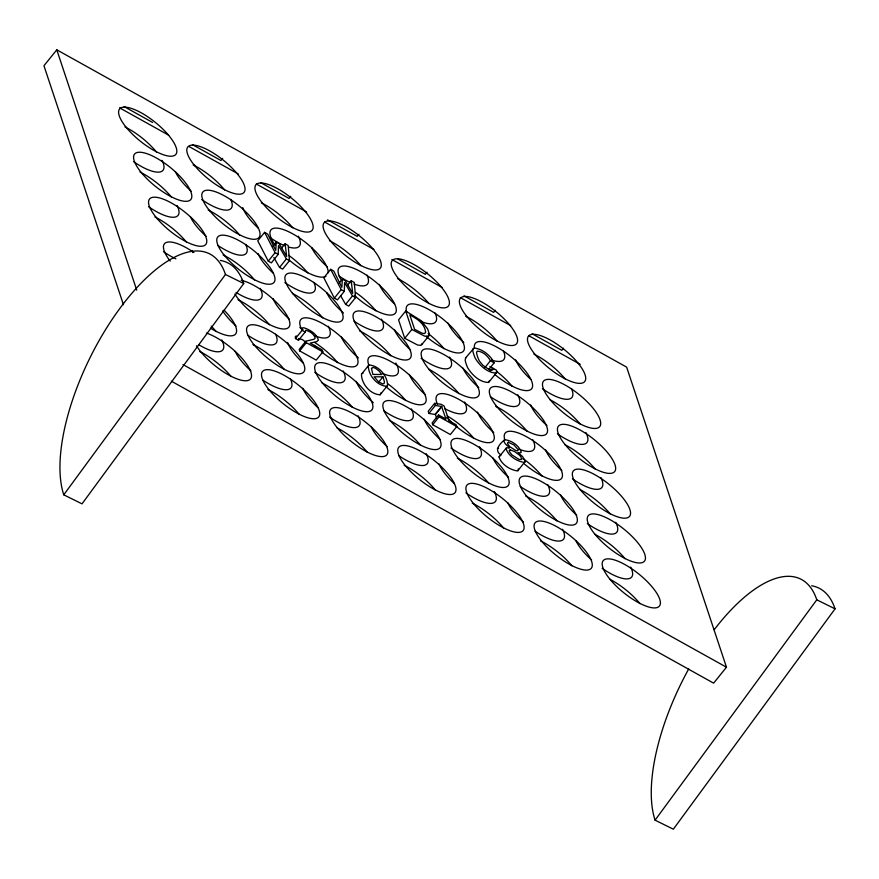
<?xml version="1.0" encoding="UTF-8"?>
<svg xmlns="http://www.w3.org/2000/svg" width="879" height="879" viewBox="0 0 879 879"><rect width="100%" height="100%" fill="white"/><g stroke="black" fill="none" stroke-linecap="round" stroke-linejoin="round"><path stroke-width="1.32" d="M289.477 260.656L288.213 245.505L285.093 243.769L286.664 256.448L279.225 243.802L276.27 242.164L275.764 250.372L267.699 234.089L264.579 232.353L257.745 240.835L268.271 261.14L271.369 262.865L278.203 254.372L278.522 245.593L286.378 258.931L289.477 260.656L282.642 269.139L279.544 267.414L273.819 257.514M355.566 297.629L354.292 282.478L351.182 280.742L352.743 293.421L345.304 280.775L342.349 279.137L341.843 287.345L333.778 271.062L330.669 269.326L323.824 277.808L334.35 298.113L337.448 299.838L344.293 291.356L344.612 282.577L352.468 295.904L355.566 297.629L348.721 306.112L345.623 304.387L340.536 295.586M489.054 369.136L494.141 362.829C490.46 355.248 482.439 348.952 474.067 347.985L465.584 357.951L465.156 360.28A80.527 26.777 38.9 0 0 467.606 367.631C471.902 374.904 479.791 382.332 488.548 382.475L489.229 380.959M489.076 381.882L496.701 372.432L496.58 370.235L492.877 368.18L491.185 370.279M380.915 392.847L380.135 394.77C370.466 394.517 361.379 383.859 361.478 374.256L368.905 365.016C378.563 365.268 387.672 375.926 387.562 385.529L380.135 394.77M504.227 440.082C502.348 444.258 514.984 449.652 506.579 447.675L499.041 456.904C501.316 464.442 510.128 470.023 517.687 470.968L525.279 461.332L522.587 456.553L518.006 452.542L519.676 453.015L521.269 452.235C519.181 445.554 511.479 440.39 504.7 439.687C499.887 443.73 493.438 450.444 501.085 455.003M518.225 470.562L518.225 468.859M421.634 344.788L428.765 335.954L429.106 333.317L427.666 328.988L421.261 320.736L405.702 311.012L398.572 319.857L404.714 338.316L417.602 345.018L420.755 345.359L422.041 343.722M473.21 348.491L472.781 350.82A80.527 26.777 38.9 0 0 475.22 358.171C479.516 365.444 487.405 372.883 496.163 373.026L496.701 372.432M63.76 494.822L225.474 274.479L243.736 283.521L82.022 503.854L63.76 494.822A146.046 60.893 -63.7 0 1 119.445 308.979A146.046 60.893 -63.7 0 1 225.474 274.479M655.075 820.162L816.789 599.819L835.05 608.85L673.336 829.194L655.075 820.162A146.046 60.893 -63.7 0 1 688.718 668.93M368.905 365.016L368.334 365.763C368.224 375.366 377.311 386.024 386.98 386.277M171.372 381.189L713.627 683.148L726.472 667.216L626.639 367.136L56.783 49.806L43.95 65.738L123.467 304.76M222.629 158.363L220.915 160.494L192.446 144.639M290.773 196.314L289.059 198.434L260.591 182.579M272.853 246.406L276.27 242.164M268.271 261.14L275.105 252.647L264.579 232.353M281.676 248.01L285.093 243.769M279.544 267.414L286.378 258.931M358.929 234.264L357.215 236.385L327.559 219.871M338.931 283.379L342.349 279.137M295.454 338.547L302.09 330.317L301.969 328.493A9.35 3.109 38.9 0 1 304.101 327.834C309.957 329.812 316.682 333.767 318.374 340.085L316.803 341.59L310.177 343.107L322.208 349.974L322.846 351.875L316.209 360.104L299.684 350.908L299.201 349.457L305.837 341.228L314.034 339.239L315.198 338.118C314.111 333.998 309.694 331.119 305.705 330.284L305.167 332.031L298.53 340.261L295.454 338.547L295.344 336.723A9.35 3.109 38.9 0 1 296.487 336.02M334.35 298.113L341.195 289.63L330.669 269.326M347.754 284.994L351.182 280.742M299.684 350.908L306.321 342.678L305.837 341.228M345.623 304.387L352.468 295.904M427.062 272.204L425.359 274.336L398.077 259.14M404.714 338.316L411.844 329.482L405.702 311.012M378.684 382.134L382.969 376.827L384.442 381.849L384.101 383.541L382.75 383.925L378.563 381.816L374.135 376.816L382.969 376.827M495.371 310.243L493.657 312.364L464.013 295.86M428.93 413.438L435.347 405.472L441.555 406.428L446.005 419.118L438.544 414.965L432.127 422.931L432.721 424.722L450.345 434.534L456.761 426.568L456.168 424.777L449.059 420.821L444.115 405.977L441.082 404.285L434.622 403.307L428.205 411.273L428.93 413.438L435.424 414.547L436.665 418.305M435.138 414.383L441.555 406.428M435.424 414.547L441.84 406.581M432.721 424.722L439.137 416.756L438.544 414.965M484.483 368.114L490.416 360.753C487.856 356.017 482.857 351.38 477.297 351.106L476.539 352.281A52.564 17.47 38.9 0 0 479.505 361.203L482.835 365.214L487.614 368.598L492.031 370.158L492.932 369.609L492.877 368.18M563.516 348.194L561.802 350.314L532.147 333.8M499.041 456.904L499.711 456.19M497.36 448.598L498.613 448.081M525.093 462.035L524.543 462.453C516.995 461.508 508.172 455.926 505.908 448.378M428.765 335.954L424.722 336.185L411.844 329.482M465.584 357.951L466.441 357.434M362.06 373.509L363.005 373.19M299.069 338.514L302.387 339.624L306.321 342.491M124.126 106.59L152.594 122.445M119.533 107.82L168.724 135.212M189.117 146.573L238.297 173.965M256.294 183.986L306.683 212.037M324.681 222.057L373.872 249.449M391.858 259.47L442.247 287.532M460.244 297.552L510.633 325.604M528.631 335.624L580.217 364.356M490.416 360.753L494.141 362.829M275.105 252.647L278.203 254.372M341.195 289.63L344.293 291.356M302.09 330.317L305.167 332.031M306.321 342.678L322.846 351.875M439.137 416.756L456.761 426.568M183.008 364.587L726.472 667.216M434.622 403.307L435.347 405.472M298.53 340.261L298.41 339.008M56.783 49.806L136.728 290.136M260.184 288.334A36.149 12.02 38.9 0 1 236.055 292.454M223.145 254.976A36.149 12.02 38.9 0 1 254.58 279.983M325.944 276.347A36.149 12.02 38.9 0 1 290.213 260.92M275.138 245.142A36.149 12.02 38.9 0 1 290.971 232.891A36.149 12.02 38.9 0 1 328.153 272.776M341.305 280.071A36.149 12.02 38.9 0 1 362.379 272.611A36.149 12.02 38.9 0 1 396.011 311.979A36.149 12.02 38.9 0 1 354.314 295.289M406.845 312.561A36.149 12.02 38.9 0 1 434.116 312.715A36.149 12.02 38.9 0 1 464.189 349.71A36.149 12.02 38.9 0 1 426.469 336.712M474.451 347.919A36.149 12.02 38.9 0 1 504.843 352.083A36.149 12.02 38.9 0 1 532.169 387.892A36.149 12.02 38.9 0 1 494.657 374.377M490.614 370.839A36.149 12.02 38.9 0 1 488.691 369.015M224.09 310.177A36.149 12.02 38.9 0 1 235.682 333.899A36.149 12.02 38.9 0 1 210.477 328.153M170.196 261.096A36.149 12.02 38.9 0 1 166.461 242.417A36.149 12.02 38.9 0 1 193.907 252.515M301.761 329.625A36.149 12.02 38.9 0 1 323.944 324.34A36.149 12.02 38.9 0 1 358.017 362.291A36.149 12.02 38.9 0 1 322.153 352.336M317.011 348.007A36.149 12.02 38.9 0 1 314.1 345.293M241.143 280.313A36.149 12.02 38.9 0 1 283.939 310.913A36.149 12.02 38.9 0 1 276.369 327.482A36.149 12.02 38.9 0 1 234.891 294.004M437.5 404.329A36.149 12.02 38.9 0 1 461.936 401.165A36.149 12.02 38.9 0 1 494.152 438.995A36.149 12.02 38.9 0 1 456.322 426.436M452.278 422.898A36.149 12.02 38.9 0 1 446.785 417.426M504.876 439.95A36.149 12.02 38.9 0 1 532.147 440.104A36.149 12.02 38.9 0 1 562.219 477.099A36.149 12.02 38.9 0 1 524.499 464.101M368.576 364.4A36.149 12.02 38.9 0 1 396.561 365.027A36.149 12.02 38.9 0 1 425.689 402.132A36.149 12.02 38.9 0 1 386.156 386.804M206.4 333.075A36.149 12.02 38.9 0 1 247.296 365.126A36.149 12.02 38.9 0 1 236.693 378.783A36.149 12.02 38.9 0 1 196.533 345.777M290.499 379.003A36.149 12.02 38.9 0 1 262.579 379.926M250.954 370.861A36.149 12.02 38.9 0 1 235.187 351.391M252.943 344.557A36.149 12.02 38.9 0 1 284.378 369.554M494.361 491.592A36.149 12.02 38.9 0 1 465.881 492.855M454.344 483.626A36.149 12.02 38.9 0 1 439.126 464.013M457.333 458.223A36.149 12.02 38.9 0 1 488.757 483.23M404.153 465.277A36.149 12.02 38.9 0 1 435.588 490.273M540.453 540.816A36.149 12.02 38.9 0 1 571.888 565.823M267.897 389.485A36.149 12.02 38.9 0 1 299.321 414.481M547.639 484.45A36.149 12.02 38.9 0 1 520.236 486.461M508.611 477.385A36.149 12.02 38.9 0 1 492.844 457.915M522.928 458.497A36.149 12.02 38.9 0 1 542.035 476.088M479.462 446.785A36.149 12.02 38.9 0 1 450.971 448.048M440.434 439.72A36.149 12.02 38.9 0 1 424.216 419.206M447.147 415.932A36.149 12.02 38.9 0 1 473.858 438.423M343.195 370.993A36.149 12.02 38.9 0 1 314.715 372.267M303.178 363.038A36.149 12.02 38.9 0 1 287.598 342.425M315.231 342.821A36.149 12.02 38.9 0 1 337.591 362.631M615.739 522.28A36.149 12.02 38.9 0 1 587.26 523.554M576.723 515.226A36.149 12.02 38.9 0 1 560.505 494.701M579.92 489.526A36.149 12.02 38.9 0 1 610.147 513.918M221.772 339.953A36.149 12.02 38.9 0 1 198.72 344.733M211.246 326.109A36.149 12.02 38.9 0 1 216.168 331.592M358.105 415.8A36.149 12.02 38.9 0 1 329.614 417.064M318.088 407.834A36.149 12.02 38.9 0 1 302.859 388.221M322.285 383.035A36.149 12.02 38.9 0 1 352.501 407.438M562.538 529.257A36.149 12.02 38.9 0 1 535.135 531.257M523.521 522.192A36.149 12.02 38.9 0 1 507.743 502.722M525.51 495.888A36.149 12.02 38.9 0 1 556.945 520.895M426.238 453.707A36.149 12.02 38.9 0 1 398.835 455.718M387.221 446.642A36.149 12.02 38.9 0 1 371.443 427.172M389.21 420.349A36.149 12.02 38.9 0 1 420.634 445.345M630.65 567.087A36.149 12.02 38.9 0 1 602.159 568.35M591.622 560.022A36.149 12.02 38.9 0 1 575.855 540.552M594.83 534.322A36.149 12.02 38.9 0 1 625.046 558.725M395.847 363.005A36.149 12.02 38.9 0 1 382.695 373.597M358.423 357.962A36.149 12.02 38.9 0 1 341.206 336.547M359.412 330.768A36.149 12.02 38.9 0 1 390.836 355.764M532.74 439.676A36.149 12.02 38.9 0 1 518.995 449.147M493.723 432.611A36.149 12.02 38.9 0 1 477.506 412.097M495.712 406.307A36.149 12.02 38.9 0 1 527.136 431.314M313.869 282.357A36.149 12.02 38.9 0 1 284.862 282.544M273.336 273.314A36.149 12.02 38.9 0 1 258.107 253.69M288.642 255.317A36.149 12.02 38.9 0 1 307.749 272.908M177.02 205.422A36.149 12.02 38.9 0 1 148.529 206.697M139.981 172.064A36.149 12.02 38.9 0 1 171.416 197.072M585.897 432.556A36.149 12.02 38.9 0 1 557.407 433.83M546.87 425.502A36.149 12.02 38.9 0 1 530.663 404.977M550.078 399.802A36.149 12.02 38.9 0 1 580.294 424.194M503.315 350.721A36.149 12.02 38.9 0 1 491.669 360.082M463.771 342.568A36.149 12.02 38.9 0 1 447.993 323.098M465.76 316.275A36.149 12.02 38.9 0 1 497.184 341.272M435.127 313.056A36.149 12.02 38.9 0 1 420.854 321.439M394.594 304.002A36.149 12.02 38.9 0 1 379.376 284.389M397.583 278.61A36.149 12.02 38.9 0 1 429.007 303.607M230.748 199.39A36.149 12.02 38.9 0 1 201.741 199.566M191.204 191.237A36.149 12.02 38.9 0 1 175.426 171.768M193.193 164.933A36.149 12.02 38.9 0 1 224.628 189.941M298.355 236.176A36.149 12.02 38.9 0 1 288.488 247.021M284.598 245.659A36.149 12.02 38.9 0 1 269.864 237.451M258.338 228.221A36.149 12.02 38.9 0 1 242.747 207.609M261.316 202.818A36.149 12.02 38.9 0 1 292.751 227.815M162.011 160.341A36.149 12.02 38.9 0 1 133.531 161.604M124.983 126.972A36.149 12.02 38.9 0 1 156.418 151.979M245.746 244.472A36.149 12.02 38.9 0 1 217.827 245.395M206.202 236.33A36.149 12.02 38.9 0 1 190.435 216.86M208.202 210.026A36.149 12.02 38.9 0 1 239.626 235.034M449.608 357.061A36.149 12.02 38.9 0 1 421.129 358.324M410.592 349.996A36.149 12.02 38.9 0 1 394.374 329.482M428.15 333.515A36.149 12.02 38.9 0 1 444.005 348.699M381.486 319.176A36.149 12.02 38.9 0 1 354.083 321.187M343.469 313.012A36.149 12.02 38.9 0 1 326.691 292.652M355.698 292.465A36.149 12.02 38.9 0 1 375.882 310.814M600.851 477.506A36.149 12.02 38.9 0 1 572.361 478.78M561.824 470.452A36.149 12.02 38.9 0 1 545.606 449.927M565.032 444.752A36.149 12.02 38.9 0 1 595.248 469.144M464.562 402.011A36.149 12.02 38.9 0 1 444.884 408.691M425.535 394.946A36.149 12.02 38.9 0 1 409.328 374.432M428.743 369.246A36.149 12.02 38.9 0 1 458.959 393.649M328.306 326.219A36.149 12.02 38.9 0 1 314.55 335.69M303.079 329.658A36.149 12.02 38.9 0 1 299.816 327.493M289.279 319.165A36.149 12.02 38.9 0 1 273.061 298.64M292.487 293.454A36.149 12.02 38.9 0 1 322.703 317.857M175.921 258.855A36.149 12.02 38.9 0 1 163.483 251.647M154.935 217.014A36.149 12.02 38.9 0 1 186.37 242.011M191.974 250.372A36.149 12.02 38.9 0 1 192.93 252.504M517.797 394.726A36.149 12.02 38.9 0 1 490.383 396.737M478.769 387.661A36.149 12.02 38.9 0 1 462.991 368.191M489.834 366.554A36.149 12.02 38.9 0 1 494.163 369.554M496.327 371.18A36.149 12.02 38.9 0 1 512.193 386.364M571.416 388.551A36.149 12.02 38.9 0 1 542.409 388.738M530.883 379.508A36.149 12.02 38.9 0 1 515.654 359.896M533.872 354.105A36.149 12.02 38.9 0 1 565.296 379.102M367.015 275.171A36.149 12.02 38.9 0 1 354.061 284.071M350.435 282.566A36.149 12.02 38.9 0 1 339.085 276.094M327.46 267.029A36.149 12.02 38.9 0 1 311.693 247.559M329.46 240.725A36.149 12.02 38.9 0 1 360.884 265.722M609.773 579.25A36.149 12.02 38.9 0 1 639.989 603.653M275.599 334.196A36.149 12.02 38.9 0 1 247.669 335.119M236.055 326.054A36.149 12.02 38.9 0 1 222.662 310.902M238.044 299.75A36.149 12.02 38.9 0 1 269.468 324.758M411.339 408.9A36.149 12.02 38.9 0 1 383.936 410.911M373.322 402.736A36.149 12.02 38.9 0 1 356.094 381.321M387.716 383.727A36.149 12.02 38.9 0 1 405.735 400.538M199.687 351.523A36.149 12.02 38.9 0 1 231.111 376.52M337.228 427.963A36.149 12.02 38.9 0 1 367.444 452.366M472.276 503.151A36.149 12.02 38.9 0 1 503.711 528.158M220.321 260.437A146.046 60.893 -63.7 0 1 243.736 283.521M714.144 629.793A146.046 60.893 -63.7 0 1 816.789 599.819M811.625 585.777A146.046 60.893 -63.7 0 1 835.05 608.85M371.476 368.422L372.894 374.432L381.772 374.509L378.992 370.927L375.498 368.29L373.135 367.367L371.476 368.422M425.601 332.196L424.722 333.537L422.425 333.328L414.591 329.317L409.834 315.001C416.789 318.473 424.865 323.659 425.601 332.196M508.238 442.236L507.535 443.631L509.699 446.631L515.808 450.531A5.516 1.835 38.9 0 0 517.929 449.422L513.94 444.917L508.238 442.236M510.216 449.894L509.304 450.268L509.315 451.41L511.864 454.861L519.093 459.464L521.73 459.464L520.797 456.673L519.17 454.882L514.369 451.432L510.216 449.894M458.53 458.574A36.149 12.02 38.9 0 0 507.831 486.032A36.149 12.02 38.9 0 0 473.825 444.203A36.149 12.02 38.9 0 0 458.53 458.574M254.141 344.909A36.149 12.02 38.9 0 0 303.442 372.366A36.149 12.02 38.9 0 0 269.446 330.537A36.149 12.02 38.9 0 0 254.141 344.909M224.343 255.328A36.149 12.02 38.9 0 0 273.644 282.785A36.149 12.02 38.9 0 0 239.648 240.956A36.149 12.02 38.9 0 0 224.343 255.328M565.01 444.499A36.149 12.02 38.9 0 0 614.311 471.946A36.149 12.02 38.9 0 0 580.316 430.128A36.149 12.02 38.9 0 0 565.01 444.499M209.389 210.378A36.149 12.02 38.9 0 0 258.69 237.835A36.149 12.02 38.9 0 0 224.694 196.006A36.149 12.02 38.9 0 0 209.389 210.378M194.391 165.285A36.149 12.02 38.9 0 0 243.692 192.743A36.149 12.02 38.9 0 0 209.696 150.913A36.149 12.02 38.9 0 0 194.391 165.285M428.721 368.993A36.149 12.02 38.9 0 0 478.033 396.451A36.149 12.02 38.9 0 0 444.027 354.633A36.149 12.02 38.9 0 0 428.721 368.993M292.465 293.212A36.149 12.02 38.9 0 0 341.766 320.659A36.149 12.02 38.9 0 0 307.771 278.841A36.149 12.02 38.9 0 0 292.465 293.212M156.132 217.366A36.149 12.02 38.9 0 0 205.433 244.823A36.149 12.02 38.9 0 0 171.438 202.994A36.149 12.02 38.9 0 0 156.132 217.366M550.056 399.549A36.149 12.02 38.9 0 0 599.357 427.007A36.149 12.02 38.9 0 0 565.362 385.178A36.149 12.02 38.9 0 0 550.056 399.549M141.178 172.416A36.149 12.02 38.9 0 0 190.479 199.874A36.149 12.02 38.9 0 0 156.484 158.044A36.149 12.02 38.9 0 0 141.178 172.416M496.91 406.669A36.149 12.02 38.9 0 0 546.211 434.116A36.149 12.02 38.9 0 0 512.215 392.298A36.149 12.02 38.9 0 0 496.91 406.669M360.61 331.119A36.149 12.02 38.9 0 0 409.911 358.566A36.149 12.02 38.9 0 0 375.904 316.748A36.149 12.02 38.9 0 0 360.61 331.119M594.808 534.08A36.149 12.02 38.9 0 0 644.109 561.527A36.149 12.02 38.9 0 0 610.114 519.709A36.149 12.02 38.9 0 0 594.808 534.08M390.408 420.7A36.149 12.02 38.9 0 0 439.709 448.147A36.149 12.02 38.9 0 0 405.702 406.329A36.149 12.02 38.9 0 0 390.408 420.7M526.708 496.239A36.149 12.02 38.9 0 0 576.009 523.697A36.149 12.02 38.9 0 0 542.013 481.868A36.149 12.02 38.9 0 0 526.708 496.239M322.263 382.794A36.149 12.02 38.9 0 0 371.564 410.24A36.149 12.02 38.9 0 0 337.569 368.422A36.149 12.02 38.9 0 0 322.263 382.794M609.762 579.008A36.149 12.02 38.9 0 0 659.063 606.455A36.149 12.02 38.9 0 0 625.057 564.637A36.149 12.02 38.9 0 0 609.762 579.008M579.909 489.273A36.149 12.02 38.9 0 0 629.21 516.72A36.149 12.02 38.9 0 0 595.215 474.902A36.149 12.02 38.9 0 0 579.909 489.273M337.206 427.721A36.149 12.02 38.9 0 0 386.507 455.168A36.149 12.02 38.9 0 0 352.512 413.35A36.149 12.02 38.9 0 0 337.206 427.721M269.084 389.837A36.149 12.02 38.9 0 0 318.396 417.294A36.149 12.02 38.9 0 0 284.389 375.465A36.149 12.02 38.9 0 0 269.084 389.837M473.473 503.502A36.149 12.02 38.9 0 0 522.774 530.96A36.149 12.02 38.9 0 0 488.779 489.142A36.149 12.02 38.9 0 0 473.473 503.502M541.651 541.167A36.149 12.02 38.9 0 0 590.952 568.625A36.149 12.02 38.9 0 0 556.956 526.807A36.149 12.02 38.9 0 0 541.651 541.167M405.351 465.628A36.149 12.02 38.9 0 0 454.652 493.075A36.149 12.02 38.9 0 0 420.656 451.257A36.149 12.02 38.9 0 0 405.351 465.628M126.18 127.323A36.149 12.02 38.9 0 0 175.481 154.781A36.149 12.02 38.9 0 0 141.486 112.951A36.149 12.02 38.9 0 0 126.18 127.323M398.769 278.962A36.149 12.02 38.9 0 0 448.081 306.408A36.149 12.02 38.9 0 0 414.075 264.59A36.149 12.02 38.9 0 0 398.769 278.962M330.658 241.077A36.149 12.02 38.9 0 0 379.959 268.534A36.149 12.02 38.9 0 0 345.952 226.705A36.149 12.02 38.9 0 0 330.658 241.077M466.958 316.627A36.149 12.02 38.9 0 0 516.259 344.074A36.149 12.02 38.9 0 0 482.263 302.255A36.149 12.02 38.9 0 0 466.958 316.627M535.058 354.457A36.149 12.02 38.9 0 0 584.359 381.915A36.149 12.02 38.9 0 0 550.364 340.085A36.149 12.02 38.9 0 0 535.058 354.457M262.513 203.17A36.149 12.02 38.9 0 0 311.814 230.628A36.149 12.02 38.9 0 0 277.819 188.798A36.149 12.02 38.9 0 0 262.513 203.17"/></g></svg>
